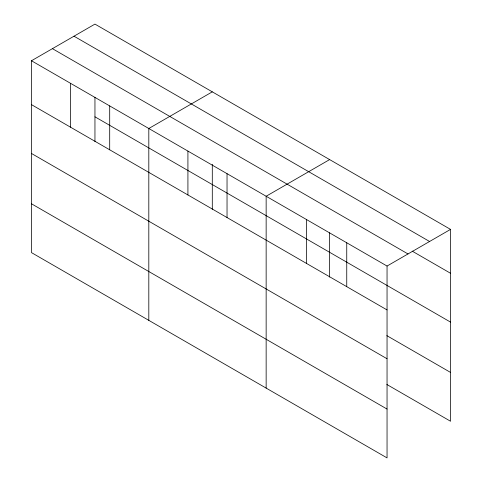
<?xml version="1.0" encoding="UTF-8"?>
<svg xmlns="http://www.w3.org/2000/svg" width="482" height="482" viewBox="0 0 482 482"><rect width="100%" height="100%" fill="white"/><g stroke="black" fill="none" stroke-linecap="round" stroke-linejoin="round"><path stroke-width="0.72" d="M94.954 141.594L94.954 97.28M212.297 164.278L212.297 209.339M329.634 232.776L329.634 277.084M31.469 60.756L387.046 266.046L387.046 457.9L31.469 252.61L31.469 60.756L94.954 24.1L450.531 229.39L450.531 421.244L386.835 384.473M212.297 91.845L148.811 128.501L148.811 320.355M329.634 159.59L266.148 196.246L266.148 388.1M387.046 266.046L450.531 229.39M74.005 36.198L429.583 241.488M412.182 251.134L450.531 273.27M52.418 48.658L407.995 253.948M94.954 116.813L450.531 322.103M31.469 104.636L387.046 309.926M386.835 335.641L450.531 372.417M31.469 153.469L387.046 358.759M31.469 203.778L387.046 409.067M346.745 242.777L346.745 286.657M306.45 219.509L306.45 263.395M227.034 173.665L227.034 217.545M187.92 151.083L187.92 194.963M109.697 105.92L109.697 149.8M70.583 83.338L70.583 127.218"/></g></svg>
